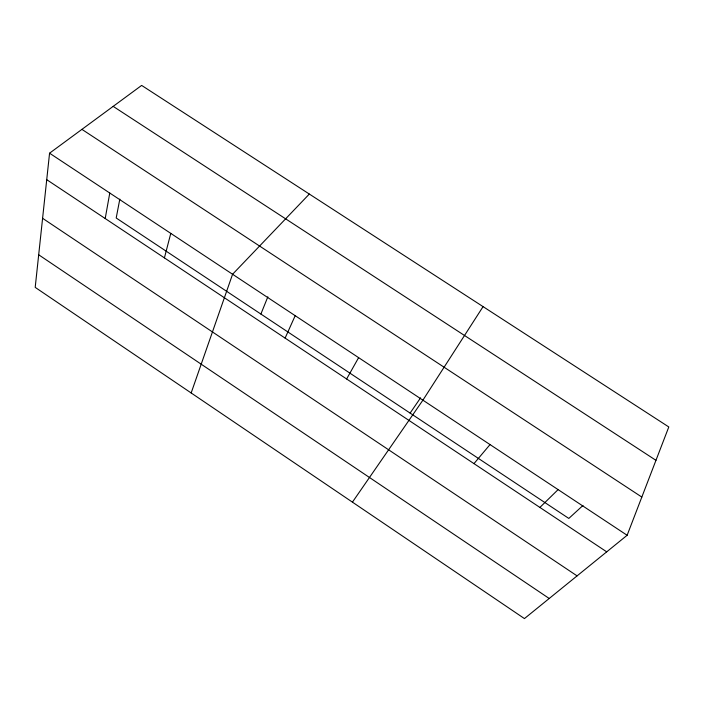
<?xml version="1.0" encoding="UTF-8"?>
<svg xmlns="http://www.w3.org/2000/svg" width="704" height="704" viewBox="0 0 704 704"><rect width="100%" height="100%" fill="white"/><g stroke="black" fill="none" stroke-linecap="round" stroke-linejoin="round"><path stroke-width="1.06" d="M49.562 153.19L35.2 287.382L524.436 618.587L627.132 535.278L668.8 426.958L141.645 85.413L49.562 153.19L627.132 535.278M105.204 218.539L109.78 193.028M119.821 199.118L116.195 218.002L568.814 518.434L582.974 505.472M164.419 257.884L170.782 233.376M191.162 392.964L232.575 274.261L309.32 194.058M260.894 314.046L267.846 296.824M285.111 338.105L295.187 315.674M346.623 378.981L358.618 357.65M483.076 306.627L422.902 400.171L352.431 502.146M410.115 413.09L420.57 397.839M473.977 463.619L490.037 444.585M539.898 507.426L558.105 489.614M113.168 106.374L655.961 460.328M81.928 129.369L641.828 497.068M46.728 179.67L606.716 551.839M42.592 218.302L577.078 575.881M38.694 254.786L549.208 598.488"/></g></svg>
